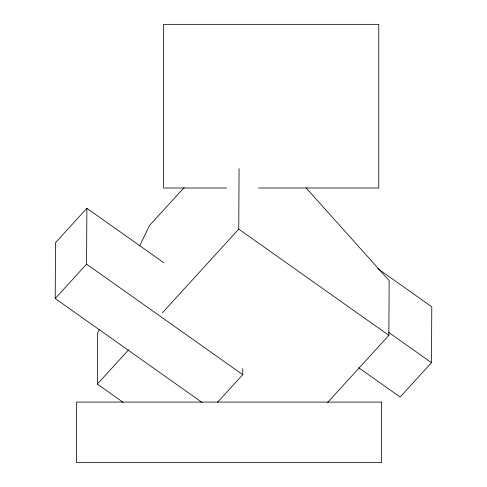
<?xml version="1.0" encoding="UTF-8"?>
<svg xmlns="http://www.w3.org/2000/svg" width="487" height="487" viewBox="0 0 487 487"><rect width="100%" height="100%" fill="white"/><g stroke="black" fill="none" stroke-linecap="round" stroke-linejoin="round"><path stroke-width="0.73" d="M202.075 402.457L55.214 298.519L55.512 242.66L86.875 208.284L163.717 262.663M55.214 298.519L86.576 264.137L86.875 208.284M123.15 402.347L97.351 384.085L97.619 333.09L99.238 329.729M162.415 312.776L238.752 229.109L239.074 168.666M217.446 402.384L242.739 374.661L242.77 368.622M327.581 402.512L388.857 335.348L389.15 280.622L305.964 187.763M358.602 367.667L400.125 397.051L431.488 362.675L431.786 306.816L377.875 268.66M139.745 245.722L149.466 225.56L184.171 187.525M97.351 384.085L128.598 349.836M226.619 188.006L163.48 188.006L163.48 24.35L378.77 24.35L378.77 188.006L258.573 188.006M388.729 332.414L431.488 362.675M238.752 229.109L388.857 335.348M86.576 264.137L242.739 374.661M381.625 402.079L76.52 402.079L76.52 462.65L381.625 462.65L381.625 402.079"/></g></svg>
